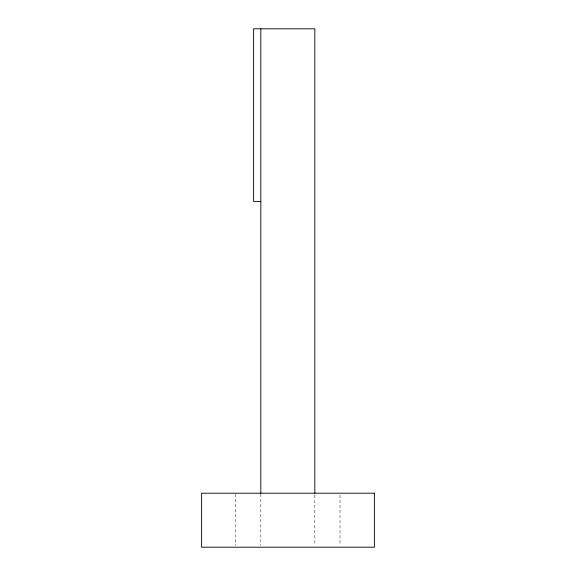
<?xml version="1.0" encoding="UTF-8"?>
<svg xmlns="http://www.w3.org/2000/svg" width="576" height="576" viewBox="0 0 576 576"><rect width="100%" height="100%" fill="white"/><g stroke="black" fill="none" stroke-linecap="round" stroke-linejoin="round"><path stroke-width="0.43" stroke-dasharray="2.88 2.16" d="M340.02 495L340.02 545.4M314.82 495L314.82 545.4M260.82 494.1L260.82 545.4M235.62 494.1L235.62 545.4"/><path stroke-width="0.86" d="M260.82 201.6L253.62 201.6L253.62 28.8L314.82 28.8L314.82 493.2M260.82 28.8L260.82 493.2M374.4 493.2L201.6 493.2L201.6 547.2L374.4 547.2L374.4 493.2"/></g></svg>
